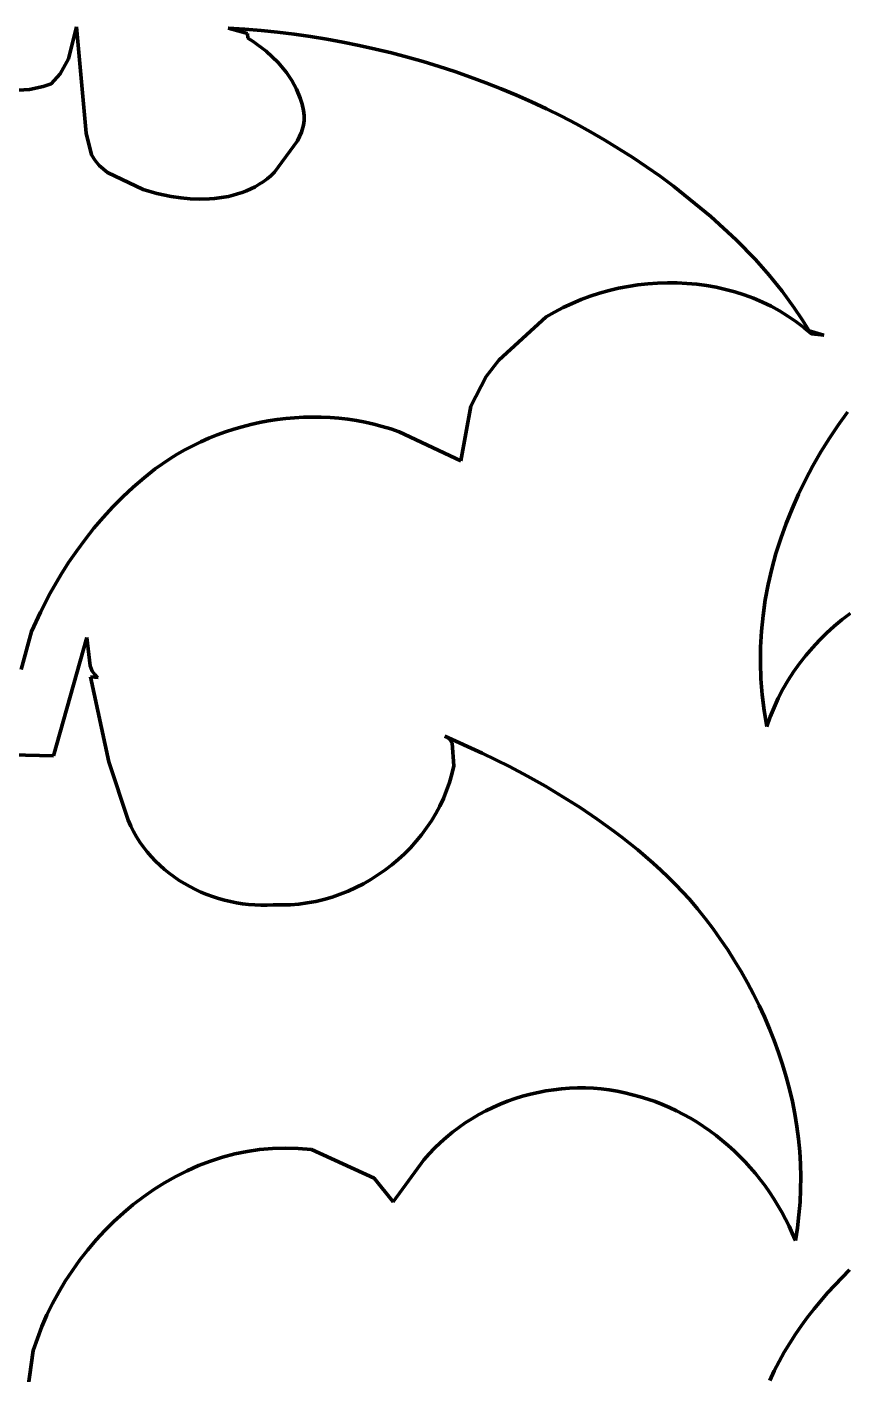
# Model space of a CAD drawing. Header units: millimetres. Extents: x 0 to 8.6, y 0 to 11.1.
# Drawn here: x 1.567 to 3.093, y 6.25 to 8.769 of the extents above; entities that cross this region are included whole.
import ezdxf

# ---------------------------------------------------------------- set-up
doc = ezdxf.new("R2010")
doc.units = ezdxf.units.MM
doc.layers.add('color#010101ff', color=7, linetype='CONTINUOUS', lineweight=100)
doc.layers.add('color#ffffffff', color=7, linetype='CONTINUOUS', lineweight=100)

msp = doc.modelspace()

# ---------------------------------------------------------------- linework, layer by layer
at = {"layer": 'color#010101ff'}
for p, q in [((1.6451, 8.7091), (1.6601, 8.7685)), ((1.6601, 8.7685), (1.6783, 8.5697)), ((1.9796, 8.7561), (1.9436, 8.7663)), ((1.9436, 8.7663), (1.9744, 8.7643)), ((1.9744, 8.7643), (2.0052, 8.7617)), ((1.9801, 8.7474), (1.9796, 8.7561)), ((1.9903, 8.7411), (1.9801, 8.7474)), ((2.0147, 8.723), (1.9903, 8.7411)), ((2.0052, 8.7617), (2.0359, 8.7585)), ((2.0359, 8.7585), (2.0666, 8.7547)), ((2.0666, 8.7547), (2.0972, 8.7504)), ((2.0972, 8.7504), (2.1277, 8.7454)), ((2.1277, 8.7454), (2.1581, 8.7399)), ((2.0368, 8.7021), (2.0147, 8.723)), ((2.1581, 8.7399), (2.1884, 8.7338)), ((2.1884, 8.7338), (2.2186, 8.7272)), ((2.2186, 8.7272), (2.2487, 8.7199)), ((2.2487, 8.7199), (2.2785, 8.7121)), ((1.6294, 8.6808), (1.6451, 8.7091)), ((2.0524, 8.6834), (2.0368, 8.7021)), ((2.2785, 8.7121), (2.3083, 8.7037)), ((2.3083, 8.7037), (2.3378, 8.6947)), ((2.3378, 8.6947), (2.3672, 8.6851)), ((1.613, 8.6621), (1.6294, 8.6808)), ((2.0625, 8.6683), (2.0524, 8.6834)), ((2.0712, 8.6524), (2.0625, 8.6683)), ((2.3672, 8.6851), (2.3964, 8.6749)), ((2.3964, 8.6749), (2.4253, 8.6642)), ((1.5509, 8.65), (1.572, 8.6516)), ((1.572, 8.6516), (1.5979, 8.6572)), ((1.5979, 8.6572), (1.613, 8.6621)), ((2.0781, 8.6356), (2.0712, 8.6524)), ((2.4253, 8.6642), (2.454, 8.6528)), ((2.454, 8.6528), (2.4825, 8.6409)), ((2.4825, 8.6409), (2.5107, 8.6284)), ((2.0817, 8.6241), (2.0781, 8.6356)), ((2.0845, 8.6121), (2.0817, 8.6241)), ((2.5107, 8.6284), (2.5387, 8.6153)), ((2.5387, 8.6153), (2.5663, 8.6016)), ((2.0841, 8.5847), (2.0853, 8.5936)), ((2.0854, 8.6027), (2.0845, 8.6121)), ((2.0853, 8.5936), (2.0854, 8.6027)), ((2.5663, 8.6016), (2.5937, 8.5873)), ((1.6783, 8.5697), (1.6881, 8.5293)), ((2.0734, 8.5554), (2.0806, 8.5718)), ((2.0806, 8.5718), (2.0841, 8.5847)), ((2.5937, 8.5873), (2.6207, 8.5725)), ((2.6207, 8.5725), (2.6475, 8.557)), ((2.03, 8.4967), (2.0734, 8.5554)), ((2.6475, 8.557), (2.6738, 8.5409)), ((2.6738, 8.5409), (2.6999, 8.5243)), ((1.6881, 8.5293), (1.6947, 8.5187)), ((1.6947, 8.5187), (1.7026, 8.5094)), ((2.6999, 8.5243), (2.7256, 8.5071)), ((1.7026, 8.5094), (1.7181, 8.4963)), ((1.7181, 8.4963), (1.7849, 8.4643)), ((2.0162, 8.4846), (2.0232, 8.4904)), ((2.0232, 8.4904), (2.03, 8.4967)), ((2.7256, 8.5071), (2.7508, 8.4893)), ((2.7508, 8.4893), (2.7758, 8.4708)), ((1.7849, 8.4643), (1.8104, 8.4572)), ((1.9778, 8.4622), (1.9858, 8.4658)), ((1.9858, 8.4658), (1.9937, 8.4698)), ((1.9937, 8.4698), (2.0014, 8.4743)), ((2.0014, 8.4743), (2.0089, 8.4792)), ((2.0089, 8.4792), (2.0162, 8.4846)), ((2.7758, 8.4708), (2.8456, 8.4141)), ((1.8104, 8.4572), (1.8368, 8.4516)), ((1.8368, 8.4516), (1.8548, 8.4489)), ((1.8548, 8.4489), (1.8728, 8.4472)), ((1.8728, 8.4472), (1.8909, 8.4465)), ((1.8909, 8.4465), (1.9089, 8.447)), ((1.9089, 8.447), (1.9178, 8.4477)), ((1.9178, 8.4477), (1.9267, 8.4487)), ((1.9267, 8.4487), (1.9355, 8.45)), ((1.9355, 8.45), (1.9442, 8.4517)), ((1.9442, 8.4517), (1.9528, 8.4538)), ((1.9528, 8.4538), (1.9612, 8.4562)), ((1.9612, 8.4562), (1.9696, 8.459)), ((1.9696, 8.459), (1.9778, 8.4622)), ((2.8456, 8.4141), (2.893, 8.3704)), ((2.893, 8.3704), (2.9291, 8.3335)), ((2.9291, 8.3335), (2.9547, 8.3046)), ((2.7277, 8.2882), (2.7094, 8.2862)), ((2.746, 8.2895), (2.7277, 8.2882)), ((2.7644, 8.2901), (2.746, 8.2895)), ((2.7827, 8.29), (2.7644, 8.2901)), ((2.8011, 8.289), (2.7827, 8.29)), ((2.8193, 8.2874), (2.8011, 8.289)), ((2.8374, 8.2849), (2.8193, 8.2874)), ((2.9547, 8.3046), (2.9789, 8.2747)), ((2.6203, 8.265), (2.6032, 8.2587)), ((2.6377, 8.2707), (2.6203, 8.265)), ((2.6554, 8.2756), (2.6377, 8.2707)), ((2.6732, 8.2799), (2.6554, 8.2756)), ((2.6913, 8.2834), (2.6732, 8.2799)), ((2.7094, 8.2862), (2.6913, 8.2834)), ((2.8554, 8.2817), (2.8374, 8.2849)), ((2.8732, 8.2778), (2.8554, 8.2817)), ((2.8908, 8.273), (2.8732, 8.2778)), ((2.9081, 8.2675), (2.8908, 8.273)), ((2.9251, 8.2612), (2.9081, 8.2675)), ((2.9789, 8.2747), (3.0017, 8.2436)), ((2.5698, 8.2439), (2.5537, 8.2354)), ((2.5863, 8.2516), (2.5698, 8.2439)), ((2.6032, 8.2587), (2.5863, 8.2516)), ((2.9419, 8.2541), (2.9251, 8.2612)), ((2.9582, 8.2462), (2.9419, 8.2541)), ((2.9742, 8.2375), (2.9582, 8.2462)), ((2.9897, 8.228), (2.9742, 8.2375)), ((3.0017, 8.2436), (3.0159, 8.2223)), ((2.5381, 8.2263), (2.4493, 8.1453)), ((2.5537, 8.2354), (2.5381, 8.2263)), ((3.0048, 8.2177), (2.9897, 8.228)), ((3.0194, 8.2065), (3.0048, 8.2177)), ((3.0159, 8.2223), (3.0294, 8.2004)), ((3.0335, 8.1945), (3.0194, 8.2065)), ((3.0294, 8.2004), (3.057, 8.192)), ((3.057, 8.192), (3.0335, 8.1945)), ((2.4493, 8.1453), (2.4258, 8.115)), ((2.4258, 8.115), (2.3972, 8.0593)), ((2.0513, 8.0364), (2.0349, 8.0344)), ((2.0678, 8.0379), (2.0513, 8.0364)), ((2.0844, 8.0388), (2.0678, 8.0379)), ((2.1009, 8.0391), (2.0844, 8.0388)), ((2.1175, 8.0389), (2.1009, 8.0391)), ((2.134, 8.0382), (2.1175, 8.0389)), ((2.1505, 8.0368), (2.134, 8.0382)), ((2.1669, 8.035), (2.1505, 8.0368)), ((2.1832, 8.0325), (2.1669, 8.035)), ((2.3972, 8.0593), (2.3784, 7.957)), ((3.0838, 8.0242), (3.1013, 8.0485)), ((1.9384, 8.0113), (1.9228, 8.0056)), ((1.9541, 8.0164), (1.9384, 8.0113)), ((1.97, 8.0211), (1.9541, 8.0164)), ((1.9861, 8.0252), (1.97, 8.0211)), ((2.0022, 8.0288), (1.9861, 8.0252)), ((2.0185, 8.0319), (2.0022, 8.0288)), ((2.0349, 8.0344), (2.0185, 8.0319)), ((2.1995, 8.0295), (2.1832, 8.0325)), ((2.2156, 8.0258), (2.1995, 8.0295)), ((2.2316, 8.0217), (2.2156, 8.0258)), ((2.2474, 8.0169), (2.2316, 8.0217)), ((2.2631, 8.0115), (2.2474, 8.0169)), ((2.3784, 7.957), (2.2631, 8.0115)), ((3.0672, 7.9994), (3.0838, 8.0242)), ((1.8774, 7.9855), (1.8628, 7.9778)), ((1.8923, 7.9927), (1.8774, 7.9855)), ((1.9075, 7.9994), (1.8923, 7.9927)), ((1.9228, 8.0056), (1.9075, 7.9994)), ((3.0514, 7.974), (3.0672, 7.9994)), ((1.8343, 7.9609), (1.8206, 7.9517)), ((1.8484, 7.9696), (1.8343, 7.9609)), ((1.8628, 7.9778), (1.8484, 7.9696)), ((3.0365, 7.9481), (3.0514, 7.974)), ((1.8071, 7.9421), (1.7863, 7.9255)), ((1.8206, 7.9517), (1.8071, 7.9421)), ((3.0225, 7.9217), (3.0365, 7.9481)), ((1.7863, 7.9255), (1.7661, 7.9081)), ((3.0094, 7.8949), (3.0225, 7.9217)), ((1.7466, 7.8899), (1.7279, 7.871)), ((1.7661, 7.9081), (1.7466, 7.8899)), ((2.9974, 7.8676), (3.0094, 7.8949)), ((1.7279, 7.871), (1.7099, 7.8514)), ((2.9863, 7.84), (2.9974, 7.8676)), ((1.7099, 7.8514), (1.6927, 7.8312)), ((2.9763, 7.812), (2.9863, 7.84)), ((1.6762, 7.8103), (1.6604, 7.7889)), ((1.6927, 7.8312), (1.6762, 7.8103)), ((2.9674, 7.7837), (2.9763, 7.812)), ((1.6604, 7.7889), (1.6453, 7.7669)), ((2.9596, 7.7551), (2.9674, 7.7837)), ((1.6453, 7.7669), (1.631, 7.7444)), ((1.631, 7.7444), (1.611, 7.7099)), ((2.953, 7.7263), (2.9596, 7.7551)), ((1.611, 7.7099), (1.5926, 7.6744)), ((2.9475, 7.6972), (2.953, 7.7263)), ((2.9433, 7.668), (2.9475, 7.6972)), ((1.5926, 7.6744), (1.576, 7.6381)), ((2.9403, 7.6386), (2.9433, 7.668)), ((3.091, 7.6603), (3.0763, 7.6481)), ((3.1062, 7.6718), (3.091, 7.6603)), ((1.576, 7.6381), (1.5565, 7.5671)), ((2.9386, 7.609), (2.9403, 7.6386)), ((3.0621, 7.6353), (3.0485, 7.6219)), ((3.0763, 7.6481), (3.0621, 7.6353)), ((1.617, 7.4055), (1.6796, 7.6271)), ((1.6796, 7.6271), (1.6857, 7.574)), ((2.9382, 7.5794), (2.9386, 7.609)), ((3.0354, 7.6079), (3.0231, 7.5934)), ((3.0485, 7.6219), (3.0354, 7.6079)), ((3.0231, 7.5934), (3.0113, 7.5784)), ((1.6857, 7.574), (1.6896, 7.564)), ((1.6896, 7.564), (1.6942, 7.5575)), ((1.6942, 7.5575), (1.6982, 7.5537)), ((2.9392, 7.5497), (2.9382, 7.5794)), ((3.0003, 7.5629), (2.99, 7.5469)), ((3.0113, 7.5784), (3.0003, 7.5629)), ((1.7006, 7.5519), (1.686, 7.5537)), ((1.686, 7.5537), (1.7203, 7.3944)), ((1.6982, 7.5537), (1.7006, 7.5519)), ((2.9415, 7.5199), (2.9392, 7.5497)), ((2.99, 7.5469), (2.9805, 7.5304)), ((2.9452, 7.4902), (2.9415, 7.5199)), ((2.9717, 7.5135), (2.9638, 7.4962)), ((2.9805, 7.5304), (2.9717, 7.5135)), ((2.9504, 7.4604), (2.9452, 7.4902)), ((2.9638, 7.4962), (2.9567, 7.4785)), ((2.9567, 7.4785), (2.9504, 7.4604)), ((2.353, 7.4402), (2.3488, 7.4426)), ((2.3488, 7.4426), (2.4181, 7.411)), ((2.358, 7.436), (2.353, 7.4402)), ((2.3624, 7.4292), (2.358, 7.436)), ((1.5121, 7.4082), (1.617, 7.4055)), ((2.3654, 7.387), (2.3624, 7.4292)), ((2.4181, 7.411), (2.4694, 7.3855)), ((1.7203, 7.3944), (1.7569, 7.2852)), ((2.3617, 7.3714), (2.3654, 7.387)), ((2.4694, 7.3855), (2.5031, 7.3676)), ((2.3519, 7.3409), (2.3572, 7.356)), ((2.3572, 7.356), (2.3617, 7.3714)), ((2.5031, 7.3676), (2.5365, 7.3488)), ((2.3458, 7.3261), (2.3519, 7.3409)), ((2.5365, 7.3488), (2.5693, 7.3292)), ((2.3315, 7.2977), (2.339, 7.3117)), ((2.339, 7.3117), (2.3458, 7.3261)), ((2.5693, 7.3292), (2.6016, 7.3088)), ((2.6016, 7.3088), (2.6333, 7.2874)), ((1.7569, 7.2852), (1.7616, 7.2745)), ((2.3144, 7.2709), (2.3233, 7.2841)), ((2.3233, 7.2841), (2.3315, 7.2977)), ((2.6333, 7.2874), (2.6642, 7.2651)), ((1.7616, 7.2745), (1.7668, 7.2642)), ((1.7668, 7.2642), (1.7725, 7.2541)), ((1.7725, 7.2541), (1.7786, 7.2444)), ((2.2949, 7.2459), (2.305, 7.2582)), ((2.305, 7.2582), (2.3144, 7.2709)), ((2.6642, 7.2651), (2.6794, 7.2535)), ((1.7786, 7.2444), (1.7852, 7.235)), ((1.7852, 7.235), (1.7923, 7.226)), ((2.2731, 7.2227), (2.2843, 7.234)), ((2.2843, 7.234), (2.2949, 7.2459)), ((2.6794, 7.2535), (2.6943, 7.2417)), ((2.6943, 7.2417), (2.7091, 7.2297)), ((2.7091, 7.2297), (2.7237, 7.2174)), ((1.7923, 7.226), (1.7998, 7.2173)), ((1.7998, 7.2173), (1.8076, 7.2089)), ((1.8076, 7.2089), (1.8158, 7.201)), ((2.2492, 7.2017), (2.2614, 7.2119)), ((2.2614, 7.2119), (2.2731, 7.2227)), ((2.7237, 7.2174), (2.738, 7.2048)), ((2.738, 7.2048), (2.7521, 7.1919)), ((1.8158, 7.201), (1.8244, 7.1934)), ((1.8244, 7.1934), (1.8334, 7.1861)), ((1.8334, 7.1861), (1.8426, 7.1793)), ((1.8426, 7.1793), (1.8521, 7.1728)), ((2.2101, 7.1744), (2.2235, 7.1829)), ((2.2235, 7.1829), (2.2366, 7.192)), ((2.2366, 7.192), (2.2492, 7.2017)), ((2.7521, 7.1919), (2.7659, 7.1788)), ((2.7659, 7.1788), (2.7795, 7.1654)), ((1.8521, 7.1728), (1.8619, 7.1668)), ((1.8619, 7.1668), (1.872, 7.1611)), ((1.872, 7.1611), (1.8822, 7.1558)), ((1.8822, 7.1558), (1.8927, 7.151)), ((2.1676, 7.1527), (2.1821, 7.1593)), ((2.1821, 7.1593), (2.1963, 7.1665)), ((2.1963, 7.1665), (2.2101, 7.1744)), ((2.7795, 7.1654), (2.7928, 7.1517)), ((1.8927, 7.151), (1.9034, 7.1465)), ((1.9034, 7.1465), (1.9143, 7.1425)), ((1.9143, 7.1425), (1.9253, 7.139)), ((1.9253, 7.139), (1.9364, 7.1358)), ((1.9364, 7.1358), (1.9477, 7.1331)), ((1.9477, 7.1331), (1.959, 7.1309)), ((1.959, 7.1309), (1.9704, 7.1291)), ((1.9704, 7.1291), (1.9818, 7.1278)), ((2.0598, 7.1274), (2.0757, 7.1286)), ((2.0757, 7.1286), (2.0915, 7.1307)), ((2.0915, 7.1307), (2.1071, 7.1336)), ((2.1071, 7.1336), (2.1226, 7.1373)), ((2.1226, 7.1373), (2.1378, 7.1417)), ((2.1378, 7.1417), (2.1528, 7.1469)), ((2.1528, 7.1469), (2.1676, 7.1527)), ((2.7928, 7.1517), (2.8059, 7.1377)), ((2.8059, 7.1377), (2.821, 7.1195)), ((1.9818, 7.1278), (1.9933, 7.127)), ((1.9933, 7.127), (2.0048, 7.1266)), ((2.0048, 7.1266), (2.0163, 7.1267)), ((2.0163, 7.1267), (2.0277, 7.1273)), ((2.0277, 7.1273), (2.0438, 7.1269)), ((2.0438, 7.1269), (2.0598, 7.1274)), ((2.821, 7.1195), (2.8358, 7.1009)), ((2.8358, 7.1009), (2.85, 7.082)), ((2.85, 7.082), (2.8639, 7.0626)), ((2.8639, 7.0626), (2.8772, 7.0429)), ((2.8772, 7.0429), (2.89, 7.0227)), ((2.89, 7.0227), (2.9023, 7.0023)), ((2.9023, 7.0023), (2.9141, 6.9815)), ((2.9141, 6.9815), (2.9253, 6.9604)), ((2.9253, 6.9604), (2.9359, 6.939)), ((2.9359, 6.939), (2.946, 6.9174)), ((2.946, 6.9174), (2.9554, 6.8955)), ((2.9554, 6.8955), (2.9642, 6.8733)), ((2.9642, 6.8733), (2.9723, 6.8509)), ((2.9723, 6.8509), (2.9798, 6.8283)), ((2.9798, 6.8283), (2.9866, 6.8056)), ((2.9866, 6.8056), (2.9926, 6.7826)), ((2.5227, 6.7765), (2.5083, 6.7731)), ((2.5373, 6.7793), (2.5227, 6.7765)), ((2.552, 6.7815), (2.5373, 6.7793)), ((2.5668, 6.7832), (2.552, 6.7815)), ((2.5816, 6.7843), (2.5668, 6.7832)), ((2.5964, 6.7848), (2.5816, 6.7843)), ((2.6113, 6.7848), (2.5964, 6.7848)), ((2.6261, 6.7842), (2.6113, 6.7848)), ((2.6409, 6.783), (2.6261, 6.7842)), ((2.6557, 6.7811), (2.6409, 6.783)), ((2.6703, 6.7787), (2.6557, 6.7811)), ((2.6849, 6.7757), (2.6703, 6.7787)), ((2.6994, 6.772), (2.6849, 6.7757)), ((2.9926, 6.7826), (2.998, 6.7595)), ((2.4519, 6.7543), (2.4383, 6.7483)), ((2.4657, 6.7598), (2.4519, 6.7543)), ((2.4797, 6.7648), (2.4657, 6.7598)), ((2.4939, 6.7692), (2.4797, 6.7648)), ((2.5083, 6.7731), (2.4939, 6.7692)), ((2.7136, 6.7682), (2.6994, 6.772)), ((2.7276, 6.764), (2.7136, 6.7682)), ((2.7415, 6.7592), (2.7276, 6.764)), ((2.7551, 6.7539), (2.7415, 6.7592)), ((2.7685, 6.7482), (2.7551, 6.7539)), ((2.998, 6.7595), (3.0026, 6.7362)), ((2.3991, 6.7273), (2.3866, 6.7193)), ((2.4119, 6.7348), (2.3991, 6.7273)), ((2.425, 6.7418), (2.4119, 6.7348)), ((2.4383, 6.7483), (2.425, 6.7418)), ((2.7817, 6.742), (2.7685, 6.7482)), ((2.7947, 6.7353), (2.7817, 6.742)), ((2.8074, 6.7282), (2.7947, 6.7353)), ((2.8199, 6.7207), (2.8074, 6.7282)), ((3.0026, 6.7362), (3.0064, 6.7129)), ((2.3626, 6.7019), (2.3511, 6.6924)), ((2.3744, 6.7108), (2.3626, 6.7019)), ((2.3866, 6.7193), (2.3744, 6.7108)), ((2.8321, 6.7128), (2.8199, 6.7207)), ((2.844, 6.7044), (2.8321, 6.7128)), ((2.8557, 6.6957), (2.844, 6.7044)), ((3.0064, 6.7129), (3.0095, 6.6894)), ((2.3401, 6.6825), (2.3294, 6.6721)), ((2.3511, 6.6924), (2.3401, 6.6825)), ((2.8671, 6.6866), (2.8557, 6.6957)), ((2.8782, 6.6771), (2.8671, 6.6866)), ((2.889, 6.6673), (2.8782, 6.6771)), ((3.0095, 6.6894), (3.0117, 6.6658)), ((1.9328, 6.6552), (1.9104, 6.648)), ((1.9557, 6.6613), (1.9328, 6.6552)), ((1.9789, 6.6661), (1.9557, 6.6613)), ((2.0024, 6.6696), (1.9789, 6.6661)), ((2.0262, 6.6717), (2.0024, 6.6696)), ((2.0503, 6.6724), (2.0262, 6.6717)), ((2.0746, 6.6718), (2.0503, 6.6724)), ((2.0991, 6.6696), (2.0746, 6.6718)), ((2.2162, 6.6159), (2.0991, 6.6696)), ((2.3094, 6.6501), (2.2522, 6.5716)), ((2.3192, 6.6613), (2.3094, 6.6501)), ((2.3294, 6.6721), (2.3192, 6.6613)), ((2.8994, 6.6571), (2.889, 6.6673)), ((2.9096, 6.6466), (2.8994, 6.6571)), ((3.0117, 6.6658), (3.0132, 6.6422)), ((1.8667, 6.63), (1.8455, 6.6193)), ((1.8883, 6.6395), (1.8667, 6.63)), ((1.9104, 6.648), (1.8883, 6.6395)), ((2.9194, 6.6358), (2.9096, 6.6466)), ((2.9289, 6.6247), (2.9194, 6.6358)), ((2.9381, 6.6133), (2.9289, 6.6247)), ((3.0132, 6.6422), (3.0138, 6.6185)), ((1.8248, 6.6076), (1.8047, 6.595)), ((1.8455, 6.6193), (1.8248, 6.6076)), ((2.2522, 6.5716), (2.2162, 6.6159)), ((2.9469, 6.6016), (2.9381, 6.6133)), ((2.9553, 6.5897), (2.9469, 6.6016)), ((3.0138, 6.6185), (3.0135, 6.5947)), ((1.7851, 6.5813), (1.7661, 6.5668)), ((1.8047, 6.595), (1.7851, 6.5813)), ((2.9634, 6.5775), (2.9553, 6.5897)), ((2.9711, 6.5651), (2.9634, 6.5775)), ((3.0135, 6.5947), (3.0124, 6.5709)), ((1.7478, 6.5514), (1.73, 6.5352)), ((1.7661, 6.5668), (1.7478, 6.5514)), ((2.9784, 6.5524), (2.9711, 6.5651)), ((2.9853, 6.5395), (2.9784, 6.5524)), ((3.0124, 6.5709), (3.0104, 6.5472)), ((1.73, 6.5352), (1.713, 6.5183)), ((2.9918, 6.5264), (2.9853, 6.5395)), ((2.9979, 6.5131), (2.9918, 6.5264)), ((3.0104, 6.5472), (3.0075, 6.5234)), ((1.6967, 6.5006), (1.6811, 6.4822)), ((1.713, 6.5183), (1.6967, 6.5006)), ((3.0036, 6.4997), (2.9979, 6.5131)), ((3.0075, 6.5234), (3.0036, 6.4997)), ((1.6811, 6.4822), (1.6663, 6.4632)), ((1.6663, 6.4632), (1.6523, 6.4437)), ((1.6391, 6.4235), (1.6268, 6.4029)), ((1.6523, 6.4437), (1.6391, 6.4235)), ((3.0771, 6.4163), (3.0908, 6.4305)), ((3.0908, 6.4305), (3.1048, 6.4444)), ((1.6268, 6.4029), (1.6154, 6.3818)), ((3.051, 6.3869), (3.0639, 6.4018)), ((3.0639, 6.4018), (3.0771, 6.4163)), ((1.6154, 6.3818), (1.6049, 6.3604)), ((3.0386, 6.3717), (3.051, 6.3869)), ((1.6049, 6.3604), (1.5954, 6.3385)), ((3.015, 6.3403), (3.0265, 6.3562)), ((3.0265, 6.3562), (3.0386, 6.3717)), ((1.5954, 6.3385), (1.5869, 6.3163)), ((2.9932, 6.3075), (3.0038, 6.3241)), ((3.0038, 6.3241), (3.015, 6.3403)), ((1.5869, 6.3163), (1.5793, 6.2939)), ((2.983, 6.2906), (2.9932, 6.3075)), ((1.5793, 6.2939), (1.5692, 6.2222)), ((2.9643, 6.2559), (2.9734, 6.2734)), ((2.9734, 6.2734), (2.983, 6.2906)), ((2.9557, 6.238), (2.9643, 6.2559))]:
    msp.add_line(p, q, dxfattribs=at)
at = {"layer": 'color#ffffffff'}
for p, q in [((1.6601, 8.7685), (1.6451, 8.7091)), ((1.6783, 8.5697), (1.6601, 8.7685)), ((1.9744, 8.7643), (1.9436, 8.7663)), ((1.9436, 8.7663), (1.9796, 8.7561)), ((2.0052, 8.7617), (1.9744, 8.7643)), ((1.9796, 8.7561), (1.9801, 8.7474)), ((1.9801, 8.7474), (1.9903, 8.7411)), ((1.9903, 8.7411), (2.0147, 8.723)), ((2.0359, 8.7585), (2.0052, 8.7617)), ((2.0666, 8.7547), (2.0359, 8.7585)), ((2.0972, 8.7504), (2.0666, 8.7547)), ((2.1277, 8.7454), (2.0972, 8.7504)), ((2.1581, 8.7399), (2.1277, 8.7454)), ((2.0147, 8.723), (2.0368, 8.7021)), ((2.1884, 8.7338), (2.1581, 8.7399)), ((2.2186, 8.7272), (2.1884, 8.7338)), ((2.2487, 8.7199), (2.2186, 8.7272)), ((2.2785, 8.7121), (2.2487, 8.7199)), ((1.6451, 8.7091), (1.6294, 8.6808)), ((2.0368, 8.7021), (2.0524, 8.6834)), ((2.3083, 8.7037), (2.2785, 8.7121)), ((2.3378, 8.6947), (2.3083, 8.7037)), ((2.3672, 8.6851), (2.3378, 8.6947)), ((1.6294, 8.6808), (1.613, 8.6621)), ((2.0524, 8.6834), (2.0625, 8.6683)), ((2.0625, 8.6683), (2.0712, 8.6524)), ((2.3964, 8.6749), (2.3672, 8.6851)), ((2.4253, 8.6642), (2.3964, 8.6749)), ((1.572, 8.6516), (1.5509, 8.65)), ((1.5979, 8.6572), (1.572, 8.6516)), ((1.613, 8.6621), (1.5979, 8.6572)), ((2.0712, 8.6524), (2.0781, 8.6356)), ((2.454, 8.6528), (2.4253, 8.6642)), ((2.4825, 8.6409), (2.454, 8.6528)), ((2.5107, 8.6284), (2.4825, 8.6409)), ((2.0781, 8.6356), (2.0817, 8.6241)), ((2.0817, 8.6241), (2.0845, 8.6121)), ((2.5387, 8.6153), (2.5107, 8.6284)), ((2.5663, 8.6016), (2.5387, 8.6153)), ((2.0853, 8.5936), (2.0841, 8.5847)), ((2.0845, 8.6121), (2.0854, 8.6027)), ((2.0854, 8.6027), (2.0853, 8.5936)), ((2.5937, 8.5873), (2.5663, 8.6016)), ((1.6881, 8.5293), (1.6783, 8.5697)), ((2.0806, 8.5718), (2.0734, 8.5554)), ((2.0841, 8.5847), (2.0806, 8.5718)), ((2.6207, 8.5725), (2.5937, 8.5873)), ((2.6475, 8.557), (2.6207, 8.5725)), ((2.0734, 8.5554), (2.03, 8.4967)), ((2.6738, 8.5409), (2.6475, 8.557)), ((2.6999, 8.5243), (2.6738, 8.5409)), ((1.6947, 8.5187), (1.6881, 8.5293)), ((1.7026, 8.5094), (1.6947, 8.5187)), ((2.7256, 8.5071), (2.6999, 8.5243)), ((1.7181, 8.4963), (1.7026, 8.5094)), ((1.7849, 8.4643), (1.7181, 8.4963)), ((2.0232, 8.4904), (2.0162, 8.4846)), ((2.03, 8.4967), (2.0232, 8.4904)), ((2.7508, 8.4893), (2.7256, 8.5071)), ((2.7758, 8.4708), (2.7508, 8.4893)), ((1.8104, 8.4572), (1.7849, 8.4643)), ((1.9858, 8.4658), (1.9778, 8.4622)), ((1.9937, 8.4698), (1.9858, 8.4658)), ((2.0014, 8.4743), (1.9937, 8.4698)), ((2.0089, 8.4792), (2.0014, 8.4743)), ((2.0162, 8.4846), (2.0089, 8.4792)), ((2.8456, 8.4141), (2.7758, 8.4708)), ((1.8368, 8.4516), (1.8104, 8.4572)), ((1.8548, 8.4489), (1.8368, 8.4516)), ((1.8728, 8.4472), (1.8548, 8.4489)), ((1.8909, 8.4465), (1.8728, 8.4472)), ((1.9089, 8.447), (1.8909, 8.4465)), ((1.9178, 8.4477), (1.9089, 8.447)), ((1.9267, 8.4487), (1.9178, 8.4477)), ((1.9355, 8.45), (1.9267, 8.4487)), ((1.9442, 8.4517), (1.9355, 8.45)), ((1.9528, 8.4538), (1.9442, 8.4517)), ((1.9612, 8.4562), (1.9528, 8.4538)), ((1.9696, 8.459), (1.9612, 8.4562)), ((1.9778, 8.4622), (1.9696, 8.459)), ((2.893, 8.3704), (2.8456, 8.4141)), ((2.9291, 8.3335), (2.893, 8.3704)), ((2.9547, 8.3046), (2.9291, 8.3335)), ((2.7094, 8.2862), (2.7277, 8.2882)), ((2.7277, 8.2882), (2.746, 8.2895)), ((2.746, 8.2895), (2.7644, 8.2901)), ((2.7644, 8.2901), (2.7827, 8.29)), ((2.7827, 8.29), (2.8011, 8.289)), ((2.8011, 8.289), (2.8193, 8.2874)), ((2.8193, 8.2874), (2.8374, 8.2849)), ((2.9789, 8.2747), (2.9547, 8.3046)), ((2.6032, 8.2587), (2.6203, 8.265)), ((2.6203, 8.265), (2.6377, 8.2707)), ((2.6377, 8.2707), (2.6554, 8.2756)), ((2.6554, 8.2756), (2.6732, 8.2799)), ((2.6732, 8.2799), (2.6913, 8.2834)), ((2.6913, 8.2834), (2.7094, 8.2862)), ((2.8374, 8.2849), (2.8554, 8.2817)), ((2.8554, 8.2817), (2.8732, 8.2778)), ((2.8732, 8.2778), (2.8908, 8.273)), ((2.8908, 8.273), (2.9081, 8.2675)), ((2.9081, 8.2675), (2.9251, 8.2612)), ((3.0017, 8.2436), (2.9789, 8.2747)), ((2.5537, 8.2354), (2.5698, 8.2439)), ((2.5698, 8.2439), (2.5863, 8.2516)), ((2.5863, 8.2516), (2.6032, 8.2587)), ((2.9251, 8.2612), (2.9419, 8.2541)), ((2.9419, 8.2541), (2.9582, 8.2462)), ((2.9582, 8.2462), (2.9742, 8.2375)), ((2.9742, 8.2375), (2.9897, 8.228)), ((3.0159, 8.2223), (3.0017, 8.2436)), ((2.4493, 8.1453), (2.5381, 8.2263)), ((2.5381, 8.2263), (2.5537, 8.2354)), ((2.9897, 8.228), (3.0048, 8.2177)), ((3.0048, 8.2177), (3.0194, 8.2065)), ((3.0294, 8.2004), (3.0159, 8.2223)), ((3.0194, 8.2065), (3.0335, 8.1945)), ((3.057, 8.192), (3.0294, 8.2004)), ((3.0335, 8.1945), (3.057, 8.192)), ((2.4258, 8.115), (2.4493, 8.1453)), ((2.3972, 8.0593), (2.4258, 8.115)), ((2.0349, 8.0344), (2.0513, 8.0364)), ((2.0513, 8.0364), (2.0678, 8.0379)), ((2.0678, 8.0379), (2.0844, 8.0388)), ((2.0844, 8.0388), (2.1009, 8.0391)), ((2.1009, 8.0391), (2.1175, 8.0389)), ((2.1175, 8.0389), (2.134, 8.0382)), ((2.134, 8.0382), (2.1505, 8.0368)), ((2.1505, 8.0368), (2.1669, 8.035)), ((2.1669, 8.035), (2.1832, 8.0325)), ((2.3784, 7.957), (2.3972, 8.0593)), ((3.1013, 8.0485), (3.0838, 8.0242)), ((1.9228, 8.0056), (1.9384, 8.0113)), ((1.9384, 8.0113), (1.9541, 8.0164)), ((1.9541, 8.0164), (1.97, 8.0211)), ((1.97, 8.0211), (1.9861, 8.0252)), ((1.9861, 8.0252), (2.0022, 8.0288)), ((2.0022, 8.0288), (2.0185, 8.0319)), ((2.0185, 8.0319), (2.0349, 8.0344)), ((2.1832, 8.0325), (2.1995, 8.0295)), ((2.1995, 8.0295), (2.2156, 8.0258)), ((2.2156, 8.0258), (2.2316, 8.0217)), ((2.2316, 8.0217), (2.2474, 8.0169)), ((2.2474, 8.0169), (2.2631, 8.0115)), ((2.2631, 8.0115), (2.3784, 7.957)), ((3.0838, 8.0242), (3.0672, 7.9994)), ((1.8628, 7.9778), (1.8774, 7.9855)), ((1.8774, 7.9855), (1.8923, 7.9927)), ((1.8923, 7.9927), (1.9075, 7.9994)), ((1.9075, 7.9994), (1.9228, 8.0056)), ((3.0672, 7.9994), (3.0514, 7.974)), ((1.8206, 7.9517), (1.8343, 7.9609)), ((1.8343, 7.9609), (1.8484, 7.9696)), ((1.8484, 7.9696), (1.8628, 7.9778)), ((3.0514, 7.974), (3.0365, 7.9481)), ((1.7863, 7.9255), (1.8071, 7.9421)), ((1.8071, 7.9421), (1.8206, 7.9517)), ((3.0365, 7.9481), (3.0225, 7.9217)), ((1.7661, 7.9081), (1.7863, 7.9255)), ((3.0225, 7.9217), (3.0094, 7.8949)), ((1.7279, 7.871), (1.7466, 7.8899)), ((1.7466, 7.8899), (1.7661, 7.9081)), ((3.0094, 7.8949), (2.9974, 7.8676)), ((1.7099, 7.8514), (1.7279, 7.871)), ((2.9974, 7.8676), (2.9863, 7.84)), ((1.6927, 7.8312), (1.7099, 7.8514)), ((2.9863, 7.84), (2.9763, 7.812)), ((1.6604, 7.7889), (1.6762, 7.8103)), ((1.6762, 7.8103), (1.6927, 7.8312)), ((2.9763, 7.812), (2.9674, 7.7837)), ((1.6453, 7.7669), (1.6604, 7.7889)), ((2.9674, 7.7837), (2.9596, 7.7551)), ((1.631, 7.7444), (1.6453, 7.7669)), ((1.611, 7.7099), (1.631, 7.7444)), ((2.9596, 7.7551), (2.953, 7.7263)), ((1.5926, 7.6744), (1.611, 7.7099)), ((2.953, 7.7263), (2.9475, 7.6972)), ((2.9475, 7.6972), (2.9433, 7.668)), ((1.576, 7.6381), (1.5926, 7.6744)), ((2.9433, 7.668), (2.9403, 7.6386)), ((3.0763, 7.6481), (3.091, 7.6603)), ((3.091, 7.6603), (3.1062, 7.6718)), ((1.5565, 7.5671), (1.576, 7.6381)), ((2.9403, 7.6386), (2.9386, 7.609)), ((3.0485, 7.6219), (3.0621, 7.6353)), ((3.0621, 7.6353), (3.0763, 7.6481)), ((1.6796, 7.6271), (1.617, 7.4055)), ((1.6857, 7.574), (1.6796, 7.6271)), ((2.9386, 7.609), (2.9382, 7.5794)), ((3.0231, 7.5934), (3.0354, 7.6079)), ((3.0354, 7.6079), (3.0485, 7.6219)), ((3.0113, 7.5784), (3.0231, 7.5934)), ((1.6896, 7.564), (1.6857, 7.574)), ((1.6942, 7.5575), (1.6896, 7.564)), ((1.6982, 7.5537), (1.6942, 7.5575)), ((2.9382, 7.5794), (2.9392, 7.5497)), ((2.99, 7.5469), (3.0003, 7.5629)), ((3.0003, 7.5629), (3.0113, 7.5784)), ((1.7203, 7.3944), (1.686, 7.5537)), ((1.686, 7.5537), (1.7006, 7.5519)), ((1.7006, 7.5519), (1.6982, 7.5537)), ((2.9392, 7.5497), (2.9415, 7.5199)), ((2.9805, 7.5304), (2.99, 7.5469)), ((2.9415, 7.5199), (2.9452, 7.4902)), ((2.9638, 7.4962), (2.9717, 7.5135)), ((2.9717, 7.5135), (2.9805, 7.5304)), ((2.9452, 7.4902), (2.9504, 7.4604)), ((2.9567, 7.4785), (2.9638, 7.4962)), ((2.9504, 7.4604), (2.9567, 7.4785)), ((2.4181, 7.411), (2.3488, 7.4426)), ((2.3488, 7.4426), (2.353, 7.4402)), ((2.353, 7.4402), (2.358, 7.436)), ((2.358, 7.436), (2.3624, 7.4292)), ((1.617, 7.4055), (1.5121, 7.4082)), ((2.3624, 7.4292), (2.3654, 7.387)), ((2.4694, 7.3855), (2.4181, 7.411)), ((1.7569, 7.2852), (1.7203, 7.3944)), ((2.3654, 7.387), (2.3617, 7.3714)), ((2.5031, 7.3676), (2.4694, 7.3855)), ((2.3572, 7.356), (2.3519, 7.3409)), ((2.3617, 7.3714), (2.3572, 7.356)), ((2.5365, 7.3488), (2.5031, 7.3676)), ((2.3519, 7.3409), (2.3458, 7.3261)), ((2.5693, 7.3292), (2.5365, 7.3488)), ((2.339, 7.3117), (2.3315, 7.2977)), ((2.3458, 7.3261), (2.339, 7.3117)), ((2.6016, 7.3088), (2.5693, 7.3292)), ((2.6333, 7.2874), (2.6016, 7.3088)), ((1.7616, 7.2745), (1.7569, 7.2852)), ((2.3233, 7.2841), (2.3144, 7.2709)), ((2.3315, 7.2977), (2.3233, 7.2841)), ((2.6642, 7.2651), (2.6333, 7.2874)), ((1.7668, 7.2642), (1.7616, 7.2745)), ((1.7725, 7.2541), (1.7668, 7.2642)), ((1.7786, 7.2444), (1.7725, 7.2541)), ((2.305, 7.2582), (2.2949, 7.2459)), ((2.3144, 7.2709), (2.305, 7.2582)), ((2.6794, 7.2535), (2.6642, 7.2651)), ((1.7852, 7.235), (1.7786, 7.2444)), ((1.7923, 7.226), (1.7852, 7.235)), ((2.2843, 7.234), (2.2731, 7.2227)), ((2.2949, 7.2459), (2.2843, 7.234)), ((2.6943, 7.2417), (2.6794, 7.2535)), ((2.7091, 7.2297), (2.6943, 7.2417)), ((2.7237, 7.2174), (2.7091, 7.2297)), ((1.7998, 7.2173), (1.7923, 7.226)), ((1.8076, 7.2089), (1.7998, 7.2173)), ((1.8158, 7.201), (1.8076, 7.2089)), ((2.2614, 7.2119), (2.2492, 7.2017)), ((2.2731, 7.2227), (2.2614, 7.2119)), ((2.738, 7.2048), (2.7237, 7.2174)), ((2.7521, 7.1919), (2.738, 7.2048)), ((1.8244, 7.1934), (1.8158, 7.201)), ((1.8334, 7.1861), (1.8244, 7.1934)), ((1.8426, 7.1793), (1.8334, 7.1861)), ((1.8521, 7.1728), (1.8426, 7.1793)), ((2.2235, 7.1829), (2.2101, 7.1744)), ((2.2366, 7.192), (2.2235, 7.1829)), ((2.2492, 7.2017), (2.2366, 7.192)), ((2.7659, 7.1788), (2.7521, 7.1919)), ((2.7795, 7.1654), (2.7659, 7.1788)), ((1.8619, 7.1668), (1.8521, 7.1728)), ((1.872, 7.1611), (1.8619, 7.1668)), ((1.8822, 7.1558), (1.872, 7.1611)), ((1.8927, 7.151), (1.8822, 7.1558)), ((2.1821, 7.1593), (2.1676, 7.1527)), ((2.1963, 7.1665), (2.1821, 7.1593)), ((2.2101, 7.1744), (2.1963, 7.1665)), ((2.7928, 7.1517), (2.7795, 7.1654)), ((1.9034, 7.1465), (1.8927, 7.151)), ((1.9143, 7.1425), (1.9034, 7.1465)), ((1.9253, 7.139), (1.9143, 7.1425)), ((1.9364, 7.1358), (1.9253, 7.139)), ((1.9477, 7.1331), (1.9364, 7.1358)), ((1.959, 7.1309), (1.9477, 7.1331)), ((1.9704, 7.1291), (1.959, 7.1309)), ((1.9818, 7.1278), (1.9704, 7.1291)), ((2.0757, 7.1286), (2.0598, 7.1274)), ((2.0915, 7.1307), (2.0757, 7.1286)), ((2.1071, 7.1336), (2.0915, 7.1307)), ((2.1226, 7.1373), (2.1071, 7.1336)), ((2.1378, 7.1417), (2.1226, 7.1373)), ((2.1528, 7.1469), (2.1378, 7.1417)), ((2.1676, 7.1527), (2.1528, 7.1469)), ((2.8059, 7.1377), (2.7928, 7.1517)), ((2.821, 7.1195), (2.8059, 7.1377)), ((1.9933, 7.127), (1.9818, 7.1278)), ((2.0048, 7.1266), (1.9933, 7.127)), ((2.0163, 7.1267), (2.0048, 7.1266)), ((2.0277, 7.1273), (2.0163, 7.1267)), ((2.0438, 7.1269), (2.0277, 7.1273)), ((2.0598, 7.1274), (2.0438, 7.1269)), ((2.8358, 7.1009), (2.821, 7.1195)), ((2.85, 7.082), (2.8358, 7.1009)), ((2.8639, 7.0626), (2.85, 7.082)), ((2.8772, 7.0429), (2.8639, 7.0626)), ((2.89, 7.0227), (2.8772, 7.0429)), ((2.9023, 7.0023), (2.89, 7.0227)), ((2.9141, 6.9815), (2.9023, 7.0023)), ((2.9253, 6.9604), (2.9141, 6.9815)), ((2.9359, 6.939), (2.9253, 6.9604)), ((2.946, 6.9174), (2.9359, 6.939)), ((2.9554, 6.8955), (2.946, 6.9174)), ((2.9642, 6.8733), (2.9554, 6.8955)), ((2.9723, 6.8509), (2.9642, 6.8733)), ((2.9798, 6.8283), (2.9723, 6.8509)), ((2.9866, 6.8056), (2.9798, 6.8283)), ((2.9926, 6.7826), (2.9866, 6.8056)), ((2.5083, 6.7731), (2.5227, 6.7765)), ((2.5227, 6.7765), (2.5373, 6.7793)), ((2.5373, 6.7793), (2.552, 6.7815)), ((2.552, 6.7815), (2.5668, 6.7832)), ((2.5668, 6.7832), (2.5816, 6.7843)), ((2.5816, 6.7843), (2.5964, 6.7848)), ((2.5964, 6.7848), (2.6113, 6.7848)), ((2.6113, 6.7848), (2.6261, 6.7842)), ((2.6261, 6.7842), (2.6409, 6.783)), ((2.6409, 6.783), (2.6557, 6.7811)), ((2.6557, 6.7811), (2.6703, 6.7787)), ((2.6703, 6.7787), (2.6849, 6.7757)), ((2.6849, 6.7757), (2.6994, 6.772)), ((2.998, 6.7595), (2.9926, 6.7826)), ((2.4383, 6.7483), (2.4519, 6.7543)), ((2.4519, 6.7543), (2.4657, 6.7598)), ((2.4657, 6.7598), (2.4797, 6.7648)), ((2.4797, 6.7648), (2.4939, 6.7692)), ((2.4939, 6.7692), (2.5083, 6.7731)), ((2.6994, 6.772), (2.7136, 6.7682)), ((2.7136, 6.7682), (2.7276, 6.764)), ((2.7276, 6.764), (2.7415, 6.7592)), ((2.7415, 6.7592), (2.7551, 6.7539)), ((2.7551, 6.7539), (2.7685, 6.7482)), ((3.0026, 6.7362), (2.998, 6.7595)), ((2.3866, 6.7193), (2.3991, 6.7273)), ((2.3991, 6.7273), (2.4119, 6.7348)), ((2.4119, 6.7348), (2.425, 6.7418)), ((2.425, 6.7418), (2.4383, 6.7483)), ((2.7685, 6.7482), (2.7817, 6.742)), ((2.7817, 6.742), (2.7947, 6.7353)), ((2.7947, 6.7353), (2.8074, 6.7282)), ((2.8074, 6.7282), (2.8199, 6.7207)), ((3.0064, 6.7129), (3.0026, 6.7362)), ((2.3511, 6.6924), (2.3626, 6.7019)), ((2.3626, 6.7019), (2.3744, 6.7108)), ((2.3744, 6.7108), (2.3866, 6.7193)), ((2.8199, 6.7207), (2.8321, 6.7128)), ((2.8321, 6.7128), (2.844, 6.7044)), ((2.844, 6.7044), (2.8557, 6.6957)), ((3.0095, 6.6894), (3.0064, 6.7129)), ((2.3294, 6.6721), (2.3401, 6.6825)), ((2.3401, 6.6825), (2.3511, 6.6924)), ((2.8557, 6.6957), (2.8671, 6.6866)), ((2.8671, 6.6866), (2.8782, 6.6771)), ((2.8782, 6.6771), (2.889, 6.6673)), ((3.0117, 6.6658), (3.0095, 6.6894)), ((1.9104, 6.648), (1.9328, 6.6552)), ((1.9328, 6.6552), (1.9557, 6.6613)), ((1.9557, 6.6613), (1.9789, 6.6661)), ((1.9789, 6.6661), (2.0024, 6.6696)), ((2.0024, 6.6696), (2.0262, 6.6717)), ((2.0262, 6.6717), (2.0503, 6.6724)), ((2.0503, 6.6724), (2.0746, 6.6718)), ((2.0746, 6.6718), (2.0991, 6.6696)), ((2.0991, 6.6696), (2.2162, 6.6159)), ((2.2522, 6.5716), (2.3094, 6.6501)), ((2.3094, 6.6501), (2.3192, 6.6613)), ((2.3192, 6.6613), (2.3294, 6.6721)), ((2.889, 6.6673), (2.8994, 6.6571)), ((2.8994, 6.6571), (2.9096, 6.6466)), ((3.0132, 6.6422), (3.0117, 6.6658)), ((1.8455, 6.6193), (1.8667, 6.63)), ((1.8667, 6.63), (1.8883, 6.6395)), ((1.8883, 6.6395), (1.9104, 6.648)), ((2.9096, 6.6466), (2.9194, 6.6358)), ((2.9194, 6.6358), (2.9289, 6.6247)), ((2.9289, 6.6247), (2.9381, 6.6133)), ((3.0138, 6.6185), (3.0132, 6.6422)), ((1.8047, 6.595), (1.8248, 6.6076)), ((1.8248, 6.6076), (1.8455, 6.6193)), ((2.2162, 6.6159), (2.2522, 6.5716)), ((2.9381, 6.6133), (2.9469, 6.6016)), ((2.9469, 6.6016), (2.9553, 6.5897)), ((3.0135, 6.5947), (3.0138, 6.6185)), ((1.7661, 6.5668), (1.7851, 6.5813)), ((1.7851, 6.5813), (1.8047, 6.595)), ((2.9553, 6.5897), (2.9634, 6.5775)), ((2.9634, 6.5775), (2.9711, 6.5651)), ((3.0124, 6.5709), (3.0135, 6.5947)), ((1.73, 6.5352), (1.7478, 6.5514)), ((1.7478, 6.5514), (1.7661, 6.5668)), ((2.9711, 6.5651), (2.9784, 6.5524)), ((2.9784, 6.5524), (2.9853, 6.5395)), ((3.0104, 6.5472), (3.0124, 6.5709)), ((1.713, 6.5183), (1.73, 6.5352)), ((2.9853, 6.5395), (2.9918, 6.5264)), ((2.9918, 6.5264), (2.9979, 6.5131)), ((3.0075, 6.5234), (3.0104, 6.5472)), ((1.6811, 6.4822), (1.6967, 6.5006)), ((1.6967, 6.5006), (1.713, 6.5183)), ((2.9979, 6.5131), (3.0036, 6.4997)), ((3.0036, 6.4997), (3.0075, 6.5234)), ((1.6663, 6.4632), (1.6811, 6.4822)), ((1.6523, 6.4437), (1.6663, 6.4632)), ((1.6268, 6.4029), (1.6391, 6.4235)), ((1.6391, 6.4235), (1.6523, 6.4437)), ((3.0908, 6.4305), (3.0771, 6.4163)), ((3.1048, 6.4444), (3.0908, 6.4305)), ((1.6154, 6.3818), (1.6268, 6.4029)), ((3.0639, 6.4018), (3.051, 6.3869)), ((3.0771, 6.4163), (3.0639, 6.4018)), ((1.6049, 6.3604), (1.6154, 6.3818)), ((3.051, 6.3869), (3.0386, 6.3717)), ((1.5954, 6.3385), (1.6049, 6.3604)), ((3.0265, 6.3562), (3.015, 6.3403)), ((3.0386, 6.3717), (3.0265, 6.3562)), ((1.5869, 6.3163), (1.5954, 6.3385)), ((3.0038, 6.3241), (2.9932, 6.3075)), ((3.015, 6.3403), (3.0038, 6.3241)), ((1.5793, 6.2939), (1.5869, 6.3163)), ((2.9932, 6.3075), (2.983, 6.2906)), ((1.5692, 6.2222), (1.5793, 6.2939)), ((2.9734, 6.2734), (2.9643, 6.2559)), ((2.983, 6.2906), (2.9734, 6.2734)), ((2.9643, 6.2559), (2.9557, 6.238))]:
    msp.add_line(p, q, dxfattribs=at)

doc.saveas('drawing.dxf')
